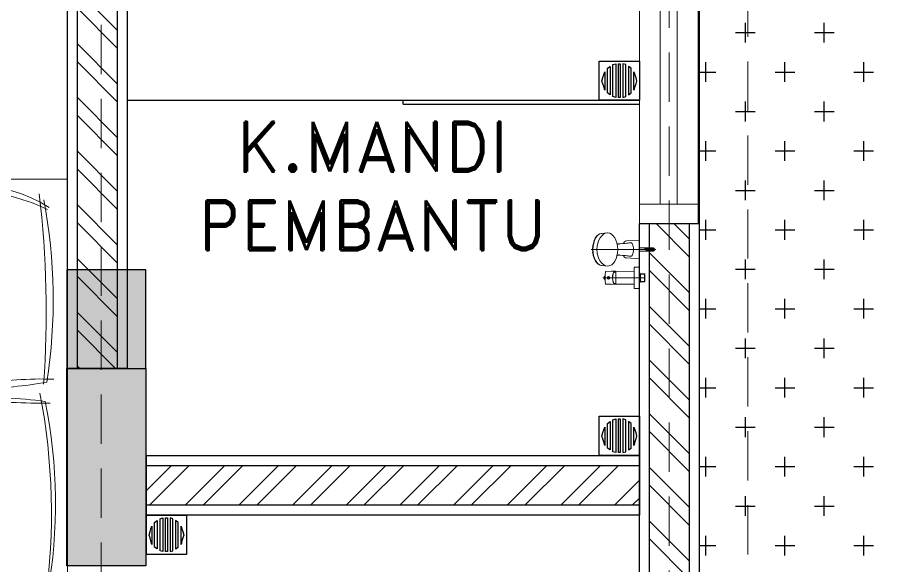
# Model space of a CAD drawing. Header units: millimetres. Extents: x 17 to 218440, y 21 to 53693.
# Drawn here: x 35279 to 37471, y 22549 to 23939 of the extents above; entities that cross this region are included whole.
import ezdxf
from ezdxf.enums import TextEntityAlignment as Align

# ---------------------------------------------------------------- set-up
doc = ezdxf.new("R2010")
doc.units = ezdxf.units.MM
doc.header["$MEASUREMENT"] = 0
for name, pattern in [('DASHED2', [0.375, 0.25, -0.125]), ('HIDDEN2', [0.1875, 0.125, -0.0625]), ('SLD-Solid', [0])]:
    doc.linetypes.add(name, pattern=pattern)
for name, color, linetype, lineweight in [('8', 8, 'Continuous', 5), ('AS', 8, 'HIDDEN2', 5), ('DOOR OPENING', 4, 'SLD-Solid', 5), ('FURNITURE', 25, 'Continuous', 5), ('HATCH', 8, 'Continuous', 5), ('LEGEND', 1, 'DASHED2', 50), ('LT-2$0$0SANITARY', 134, 'Continuous', 9), ('LT-2$0$A-SANITARY', 134, 'Continuous', 15)]:
    doc.layers.add(name, color=color, linetype=linetype, lineweight=lineweight)
for name, color, linetype in [('PDF_HID', 7, 'Continuous'), ('tampak', 7, 'Continuous'), ('WALL', 255, 'Continuous')]:
    doc.layers.add(name, color=color, linetype=linetype)
doc.styles.add('HAND', font='ROMAND.SHX', dxfattribs={"width": 0.8, "height": 250})

# ---------------------------------------------------------------- blocks, each defined once
blk = doc.blocks.new('*U142')
at = {"layer": 'HATCH'}
h = blk.add_hatch(dxfattribs=at)
h.set_pattern_fill('ANSI32', color=0, scale=10)
h.set_pattern_definition([(45, (-17137.66, -10567.46), (-67.3519, 67.3519), []), (45, (-17092.76, -10567.46), (-67.3519, 67.3519), [])])
h.paths.add_polyline_path([(-1666.1, 50), (-1666.1, -50), (-214.4, -50), (-214.4, 50)])
at = {"layer": 'WALL', "color": 0}
for points in [[(-1666.1, 75), (-214.4, 75), (-214.4, -75), (-1666.1, -75)], [(-1666.1, 50), (-214.4, 50), (-214.4, -50), (-1666.1, -50)]]:
    blk.add_lwpolyline(points, close=True, dxfattribs=at)
blk = doc.blocks.new('*U68')
at = {"layer": 'HATCH'}
h = blk.add_hatch(dxfattribs=at)
h.set_pattern_fill('ANSI32', color=0, scale=10)
h.set_pattern_definition([(45, (-18919.56, -10567.46), (-67.3519, 67.3519), []), (45, (-18874.66, -10567.46), (-67.3519, 67.3519), [])])
h.paths.add_polyline_path([(-2358.3, 50), (-2358.3, -50), (-1304.1, -50), (-1304.1, 50)])
at = {"layer": 'WALL', "color": 0}
for points in [[(-2358.3, 75), (-1304.1, 75), (-1304.1, -75), (-2358.3, -75)], [(-2358.3, 50), (-1304.1, 50), (-1304.1, -50), (-2358.3, -50)]]:
    blk.add_lwpolyline(points, close=True, dxfattribs=at)
blk = doc.blocks.new('*U15')
at = {"layer": 'HATCH'}
h = blk.add_hatch(dxfattribs=at)
h.set_pattern_fill('ANSI32', color=0, scale=10)
h.set_pattern_definition([(45, (2373.68, -10567.46), (-67.3519, 67.3519), []), (45, (2418.58, -10567.46), (-67.3519, 67.3519), [])])
h.paths.add_polyline_path([(9434.4, -50), (9434.4, 50), (8196.4, 50), (8196.4, -50)])
at = {"layer": 'WALL', "color": 0}
for points in [[(8196.4, 75), (9434.4, 75), (9434.4, -75), (8196.4, -75)], [(8196.4, 50), (9434.4, 50), (9434.4, -50), (8196.4, -50)]]:
    blk.add_lwpolyline(points, close=True, dxfattribs=at)
blk = doc.blocks.new('BED SINGLE')
at = {"layer": 'FURNITURE', "color": 8}
for q in [(161068.5, 3604.1), (161258.1, 3604.1)]:
    blk.add_line((161607.7, 2404.1), q, dxfattribs=at)
at = {"layer": 'FURNITURE'}
blk.add_lwpolyline([(162158.2, 2404.1), (162158.2, 3604.1), (160208.2, 3604.1, 0.414214), (160158.2, 3554.1), (160158.2, 2454.1, 0.414214), (160208.2, 2404.1)], format="xyb", close=True, dxfattribs=at)
for centre, radius, start, end in [((161899, 3198.3), 388.7, 57.51, 123.8336), ((161802.2, 3015.6), 538.3, 84.187, 134.4731), ((161592.6, 3497.6), 257.6, 321.9188, 13.6704), ((160647, 3270.5), 1471.8, 351.1312, 10.8283), ((161770.6, 3401.6), 333.8, 174.3187, 231.2722), ((161697.7, 3057), 323, 30.2878, 74.5982), ((161706.6, 3085.9), 208.2, 296.1579, 35.8329), ((161871.6, 3242.5), 107.5, 291.6793, 347.8243), ((161820.3, 2567.5), 624.8, 80.8023, 121.3458), ((162156, 3022.8), 661.1, 170.337, 206.9462), ((161913.1, 4061.8), 1035.5, 270.066, 280.4699), ((161899.1, 1497.8), 1505.1, 82.4467, 90.8464), ((160690.7, 2707.5), 1434.3, 350.0425, 11.3525), ((161749, 2761.9), 192.1, 345.6348, 68.5705), ((161765.7, 3208.8), 512.8, 243.4974, 290.6974), ((163167.1, 2742.4), 1468.9, 181.9492, 190.9649), ((161899, 2804.5), 388.7, 236.1664, 302.49)]:
    blk.add_arc(centre, radius, start, end, dxfattribs=at)
at = {"layer": 'FURNITURE', "color": 8}
for centre, radius, start, end in [((161891.8, 3089.4), 480.3, 63.8667, 110.3164), ((159282, 3236), 2817.3, 355.9699, 6.6854), ((161947.4, 2619.5), 933.6, 96.6966, 122.6196), ((161591.9, 3516.9), 248.9, 297.9999, 6.8459), ((161560.2, 3758.6), 659.5, 265.8503, 298.9544), ((161627.2, 3124.7), 248.4, 289.1658, 11.9587), ((162086.7, 2106.6), 945.5, 87.9553, 100.411), ((160358.2, 2681.6), 1755.6, 352.103, 10.8907), ((162115.9, 5897.9), 2912.9, 265.6688, 269.8937), ((150141.1, 1409.6), 11635.5, 5.06479, 6.30469), ((161891.8, 2913.5), 480.3, 249.6836, 296.1333)]:
    blk.add_arc(centre, radius, start, end, dxfattribs=at)
blk = doc.blocks.new('A$Cc80c1df7')
at = {"layer": '8', "transparency": 33554687}
for p, q in [((0, 600), (600, 600)), ((0, 600), (438.8, 600)), ((0, 600), (600, 600)), ((600, 600), (600, 0)), ((0, 580), (438.8, 580)), ((0, 580), (600, 580)), ((0, 580), (600, 0))]:
    blk.add_line(p, q, dxfattribs=at)
blk.add_lwpolyline([(600, 0), (0, 0), (0, 600), (600, 600)], close=True, dxfattribs=at)
blk = doc.blocks.new('TREGGG')
at = {"layer": '8', "transparency": 33554687, "xscale": 0.2323068605823824, "yscale": 0.2323068605823824, "zscale": 0.2323068605823824}
blk.add_blockref('BED SINGLE', (1796008.09, 60168.45), dxfattribs=at)
at = {"layer": 'LEGEND', "xscale": 0.2534259528393503, "yscale": 0.2534259528393503, "zscale": 0.2534259528393503}
for p in [(1833213.25, 60328.89), (1833365.31, 60328.89), (1833514.2, 60328.89)]:
    blk.add_blockref('A$Cc80c1df7', p, dxfattribs=at)
blk = doc.blocks.new('nnnn')
at = {"layer": 'PDF_HID', "lineweight": 25}
for points in [[(245405.4, -10673.7), (245507.1, -10673.7), (245507.1, -10773.1), (245405.4, -10773.1)], [(245426.2, -10754.6), (245426.2, -10692.2), (245433.1, -10687.6), (245433.1, -10759.3)], [(245447, -10680.6), (245447, -10766.2), (245440.1, -10763.9), (245440.1, -10682.9)], [(245456.2, -10766.2), (245453.9, -10766.2), (245453.9, -10680.6), (245456.2, -10680.6), (245458.6, -10680.6), (245458.6, -10766.2)], [(245465.5, -10680.6), (245465.5, -10766.2), (245472.4, -10763.9), (245472.4, -10682.9)], [(245486.3, -10754.6), (245486.3, -10692.2), (245479.4, -10687.6), (245479.4, -10759.3)], [(245419.2, -10747.7), (245416.9, -10738.4), (245414.6, -10731.5), (245412.3, -10724.6), (245414.6, -10715.3), (245416.9, -10708.4), (245419.2, -10701.4)], [(245493.2, -10701.4), (245495.6, -10708.4), (245497.9, -10715.3), (245500.2, -10724.6), (245497.9, -10731.5), (245495.6, -10738.4), (245493.2, -10747.7)]]:
    blk.add_lwpolyline(points, close=True, dxfattribs=at)
blk = doc.blocks.new('LT-2$0$shwr pbt')
at = {"layer": 'LT-2$0$0SANITARY'}
for p, q in [((11003.6, 9482.7), (11003.6, 9534.8)), ((11004.6, 9535.8), (11016.9, 9535.8)), ((11017.1, 9535.6), (11017.1, 9481.9)), ((10946, 9525.2), (10931.2, 9525)), ((10955.4, 9525.3), (10946, 9525.2)), ((10955.3, 9524), (10955.3, 9522.9)), ((10955.7, 9525.2), (10955.8, 9525.2)), ((10955.8, 9525.2), (10955.8, 9523)), ((10957.1, 9524.9), (10957.1, 9492.6)), ((11003.5, 9524.9), (10957.4, 9525.2)), ((11003.6, 9524.8), (11003.5, 9524.9)), ((11019.1, 9519.2), (11017.1, 9521.2)), ((11019.1, 9498.3), (11019.1, 9519.2)), ((11019.1, 9519.2), (11020.2, 9518.1)), ((11019.1, 9519.2), (11029.9, 9519.2)), ((11020.2, 9499.4), (11020.2, 9518.1)), ((11020.2, 9518.1), (11031.1, 9518.1)), ((11029.9, 9498.3), (11029.9, 9519.2)), ((11029.9, 9519.2), (11031.1, 9518.1)), ((11031.1, 9518.1), (11031.1, 9499.4)), ((11031.1, 9508.8), (10924.1, 9508.8)), ((10946, 9492.3), (10931.2, 9492.5)), ((10941.5, 9507.4), (10941.5, 9510.1)), ((10955.4, 9492.2), (10946, 9492.3)), ((10955.3, 9493.5), (10955.3, 9494.6)), ((10955.7, 9492.3), (10955.8, 9492.3)), ((10955.8, 9492.3), (10955.8, 9494.5)), ((11003.5, 9492.6), (10957.4, 9492.3)), ((11003.6, 9492.8), (11003.5, 9492.6)), ((11017.1, 9496.3), (11019.1, 9498.3)), ((11020.2, 9499.4), (11019.1, 9498.3)), ((11029.9, 9498.3), (11019.1, 9498.3)), ((11031.1, 9499.4), (11020.2, 9499.4)), ((11031.1, 9499.4), (11029.9, 9498.3)), ((10920.7, 9477.5), (10936.7, 9478.8)), ((11016.9, 9481.7), (11004.6, 9481.7)), ((10984, 9458.5), (11017.1, 9461)), ((11017.1, 9461), (11017.1, 9413)), ((11017.1, 9441), (11028.1, 9441)), ((11017.1, 9433), (11028.1, 9433)), ((11028.1, 9441), (11028.1, 9441)), ((11028.1, 9441), (11028.1, 9440.9)), ((11028.1, 9433), (11028.1, 9433)), ((11028.1, 9433), (11028.1, 9433)), ((11030.6, 9433.8), (11030.6, 9437)), ((11030.6, 9437), (11037.1, 9437)), ((11035.1, 9433.8), (11030.6, 9433.8)), ((11031.7, 9435.5), (11031.7, 9437)), ((11037.1, 9435.5), (11031.7, 9435.5)), ((11035.8, 9433.5), (11035.1, 9433.8)), ((11036.8, 9440.7), (11035.8, 9440.7)), ((11035.8, 9440.7), (11035.8, 9437)), ((11035.8, 9435.5), (11035.8, 9433.3)), ((11035.8, 9433.3), (11036.8, 9433.3)), ((11037.1, 9440.5), (11037.1, 9433.4)), ((11040.3, 9440.4), (11041.3, 9440.4)), ((11040.3, 9440.4), (11040.3, 9433.5)), ((11041.3, 9433.5), (11040.3, 9433.5)), ((11041.6, 9433.8), (11041.6, 9440.1)), ((11044.8, 9440.4), (11045.8, 9440.4)), ((11044.8, 9440.4), (11044.8, 9433.5)), ((11045.8, 9433.5), (11044.8, 9433.5)), ((11046.1, 9433.8), (11046.1, 9440.1)), ((11049.3, 9440.4), (11050.3, 9440.4)), ((11049.3, 9440.4), (11049.3, 9433.5)), ((11050.3, 9433.5), (11049.3, 9433.5)), ((11050.6, 9433.8), (11050.6, 9440.1)), ((11052.5, 9439.6), (11052.5, 9434.3)), ((11017.1, 9413), (10984, 9415.4)), ((11017.1, 9413), (11017.1, 9413)), ((10920.9, 9396.2), (10936.1, 9394.9))]:
    blk.add_line(p, q, dxfattribs=at)
for points in [[(11004.6, 9535.8), (11004, 9535.8), (11003.6, 9535.3), (11003.6, 9534.8)], [(11017.1, 9535.6), (11017.1, 9535.7), (11017, 9535.8), (11016.9, 9535.8)], [(10928.2, 9512.4), (10928, 9511.9), (10927.9, 9511.3), (10927.9, 9510.8)], [(10928.2, 9512.4), (10928.2, 9512.3), (10928.1, 9512.2), (10928.1, 9512.2)], [(10928.4, 9512.7), (10928.3, 9512.6), (10928.2, 9512.5), (10928.2, 9512.4)], [(10928.3, 9512.4), (10928.3, 9512.4), (10928.2, 9512.4), (10928.2, 9512.4)], [(10928.3, 9512.4), (10929, 9512.4), (10929.7, 9512.4), (10930.3, 9512.5)], [(10928.6, 9512.8), (10928.5, 9512.8), (10928.4, 9512.7), (10928.4, 9512.7)], [(10930.5, 9513), (10929.9, 9512.9), (10929.2, 9512.9), (10928.6, 9512.8)], [(10930.3, 9512.5), (10930.4, 9512.5), (10930.5, 9512.6), (10930.5, 9512.7)], [(10930.8, 9524.5), (10930.4, 9514), (10930.4, 9503.5), (10930.8, 9493)], [(10931.2, 9525), (10931, 9525), (10930.8, 9524.8), (10930.8, 9524.5)], [(10955.7, 9525.2), (10952, 9525.7), (10948.9, 9518.7), (10948.7, 9509.6)], [(10955.8, 9524.6), (10952.3, 9525), (10949.3, 9518.4), (10949.1, 9509.6)], [(10953.8, 9523.8), (10953.2, 9523.5), (10952.7, 9523.1), (10952.3, 9522.6)], [(10956.8, 9523), (10955.3, 9523), (10953.8, 9522.8), (10952.3, 9522.5)], [(10955.3, 9524), (10954.8, 9524), (10954.3, 9524), (10953.8, 9523.8)], [(10956.8, 9523), (10956.9, 9523), (10957.1, 9523.1), (10957.1, 9523.3)], [(10957.4, 9525.2), (10957.2, 9525.3), (10957.1, 9525.1), (10957.1, 9525)], [(10927.9, 9510.8), (10927.8, 9510.1), (10927.8, 9509.4), (10927.8, 9508.7)], [(10927.8, 9508.8), (10927.8, 9508.1), (10927.8, 9507.4), (10927.9, 9506.7)], [(10927.9, 9506.7), (10927.9, 9506.2), (10928, 9505.6), (10928.2, 9505.1)], [(10928.1, 9505.3), (10928.1, 9505.3), (10928.2, 9505.2), (10928.2, 9505.1)], [(10928.2, 9505.1), (10928.2, 9505.1), (10928.3, 9505.1), (10928.3, 9505.1)], [(10928.2, 9505.1), (10928.2, 9505), (10928.3, 9504.9), (10928.4, 9504.8)], [(10930.3, 9505), (10929.7, 9505.1), (10929, 9505.1), (10928.3, 9505.1)], [(10928.4, 9504.8), (10928.4, 9504.8), (10928.5, 9504.7), (10928.6, 9504.7)], [(10928.6, 9504.7), (10929.2, 9504.6), (10929.9, 9504.6), (10930.5, 9504.5)], [(10930.5, 9504.8), (10930.5, 9504.9), (10930.4, 9505), (10930.3, 9505)], [(10930.8, 9493), (10930.8, 9492.7), (10931, 9492.5), (10931.2, 9492.5)], [(10948.7, 9509.6), (10948.6, 9500.4), (10951.4, 9492.7), (10955.1, 9492.3)], [(10949.1, 9509.6), (10948.9, 9500.9), (10951.5, 9493.4), (10955.1, 9492.9)], [(10952.3, 9495), (10953.8, 9494.7), (10955.3, 9494.5), (10956.8, 9494.5)], [(10952.3, 9494.9), (10952.7, 9494.4), (10953.2, 9494), (10953.8, 9493.7)], [(10953.8, 9493.7), (10954.3, 9493.5), (10954.8, 9493.5), (10955.3, 9493.5)], [(10955.1, 9492.9), (10955.3, 9492.9), (10955.5, 9492.9), (10955.8, 9492.9)], [(10955.1, 9492.3), (10955.3, 9492.2), (10955.5, 9492.2), (10955.7, 9492.3)], [(10957.1, 9494.2), (10957.1, 9494.4), (10956.9, 9494.5), (10956.8, 9494.5)], [(10957.1, 9492.6), (10957.1, 9492.4), (10957.2, 9492.3), (10957.4, 9492.3)], [(10922, 9477.6), (10908.8, 9477.1), (10898.3, 9458.5), (10898.5, 9436)], [(10922, 9477.6), (10909.3, 9477.1), (10899.2, 9458.5), (10899.4, 9436)], [(10937.3, 9478.8), (10922, 9478.9), (10909.5, 9460.2), (10909.4, 9437)], [(10962, 9436.7), (10962.1, 9459.9), (10951.1, 9478.8), (10937.3, 9478.8)], [(11003.6, 9482.7), (11003.6, 9482.2), (11004, 9481.7), (11004.6, 9481.7)], [(11016.9, 9481.7), (11017, 9481.7), (11017.1, 9481.8), (11017.1, 9481.9)], [(10899.1, 9446), (10898.4, 9445.4), (10898.2, 9444.4), (10898.8, 9443.6)], [(10959.8, 9454.2), (10960.1, 9452.9), (10960.9, 9451.8), (10962, 9451.2)], [(10962, 9451.2), (10970.3, 9451.5), (10978.5, 9452.1), (10986.8, 9453)], [(10962, 9451.2), (10963.1, 9450.6), (10964.3, 9450.2), (10965.5, 9450.1)], [(10984, 9458.5), (10980.4, 9458.2), (10977.5, 9455.6), (10976.8, 9452.1)], [(10994.8, 9454.2), (10991.7, 9454.2), (10988.5, 9453.7), (10985.5, 9452.8)], [(10998.7, 9451.8), (10998, 9453.3), (10996.5, 9454.3), (10994.8, 9454.2)], [(10998.7, 9422.1), (11003, 9431.5), (11003, 9442.4), (10998.7, 9451.8)], [(10898.5, 9438.3), (10897.8, 9437.7), (10897.7, 9436.6), (10898.3, 9435.8)], [(10898.3, 9435.8), (10898.4, 9435.8), (10898.4, 9435.7), (10898.5, 9435.6)], [(10898.8, 9430.2), (10898.3, 9429.5), (10898.4, 9428.5), (10899, 9427.9)], [(10898.5, 9436), (10898.7, 9414.4), (10908.8, 9396.9), (10921.5, 9396.1)], [(10899.4, 9436), (10899.6, 9414.4), (10909.2, 9397), (10921.4, 9396.1)], [(10909.4, 9437), (10909.3, 9413.8), (10921.6, 9394.9), (10937, 9394.8)], [(10937, 9394.8), (10950.7, 9394.8), (10961.9, 9413.5), (10962, 9436.7)], [(10965.5, 9423.9), (10964.3, 9423.7), (10963.1, 9423.3), (10962, 9422.7)], [(11035.8, 9440.4), (11034.3, 9439.9), (11033.2, 9438.6), (11033.1, 9437)], [(11037.1, 9440.5), (11037, 9440.6), (11036.9, 9440.7), (11036.8, 9440.7)], [(11036.8, 9433.3), (11036.9, 9433.2), (11037, 9433.3), (11037.1, 9433.4)], [(11038.2, 9438.9), (11037.4, 9437.7), (11037.4, 9436.2), (11038.2, 9435.1)], [(11040.3, 9440.4), (11039.5, 9440.1), (11038.8, 9439.6), (11038.2, 9438.9)], [(11038.2, 9435.1), (11038.8, 9434.4), (11039.5, 9433.8), (11040.3, 9433.5)], [(11041.6, 9440.1), (11041.6, 9440.3), (11041.4, 9440.4), (11041.3, 9440.4)], [(11041.3, 9433.5), (11041.4, 9433.5), (11041.6, 9433.6), (11041.6, 9433.8)], [(11042.7, 9438.9), (11041.9, 9437.7), (11041.9, 9436.2), (11042.7, 9435.1)], [(11044.8, 9440.4), (11044, 9440.1), (11043.3, 9439.6), (11042.7, 9438.9)], [(11042.7, 9435.1), (11043.3, 9434.4), (11044, 9433.8), (11044.8, 9433.5)], [(11046.1, 9440.1), (11046.1, 9440.3), (11045.9, 9440.4), (11045.8, 9440.4)], [(11045.8, 9433.5), (11045.9, 9433.5), (11046.1, 9433.6), (11046.1, 9433.8)], [(11047.2, 9438.9), (11046.4, 9437.7), (11046.4, 9436.2), (11047.2, 9435.1)], [(11049.3, 9440.4), (11048.5, 9440.1), (11047.8, 9439.6), (11047.2, 9438.9)], [(11047.2, 9435.1), (11047.8, 9434.4), (11048.5, 9433.8), (11049.3, 9433.5)], [(11050.6, 9440.1), (11050.6, 9440.3), (11050.4, 9440.4), (11050.3, 9440.4)], [(11050.3, 9433.5), (11050.4, 9433.5), (11050.6, 9433.6), (11050.6, 9433.8)], [(11052.5, 9439.6), (11051, 9438.6), (11050.6, 9436.6), (11051.7, 9435.1)], [(11051.7, 9435.1), (11051.9, 9434.8), (11052.2, 9434.5), (11052.5, 9434.3)], [(10962, 9422.7), (10960.9, 9422.1), (10960.1, 9421), (10959.8, 9419.8)], [(10986.8, 9421), (10978.5, 9421.8), (10970.3, 9422.4), (10962, 9422.7)], [(10977, 9421.8), (10977.5, 9418.3), (10980.4, 9415.7), (10984, 9415.4)], [(10985.5, 9421.1), (10988.5, 9420.2), (10991.7, 9419.8), (10994.8, 9419.7)], [(10994.8, 9419.7), (10996.5, 9419.6), (10998, 9420.6), (10998.7, 9422.1)]]:
    blk.add_open_spline(points, degree=3, dxfattribs=at)
for points in [[(10942, 9508.8), (10942, 9510.5), (10940.6, 9512), (10938.8, 9512), (10937, 9512), (10935.5, 9510.5), (10935.5, 9508.8), (10935.5, 9507), (10937, 9505.5), (10938.8, 9505.5), (10940.6, 9505.5), (10942, 9507), (10942, 9508.8), (10942, 9508.8), (10942, 9508.8), (10942, 9508.8)], [(10941.8, 9508.8), (10941.8, 9510.4), (10940.4, 9511.8), (10938.8, 9511.8), (10937.1, 9511.8), (10935.8, 9510.4), (10935.8, 9508.8), (10935.8, 9507.1), (10937.1, 9505.8), (10938.8, 9505.8), (10940.4, 9505.8), (10941.8, 9507.1), (10941.8, 9508.8), (10941.8, 9508.8), (10941.8, 9508.8), (10941.8, 9508.8)], [(10941.3, 9508.8), (10941.3, 9510.1), (10940.2, 9511.3), (10938.8, 9511.3), (10937.4, 9511.3), (10936.3, 9510.1), (10936.3, 9508.8), (10936.3, 9507.4), (10937.4, 9506.2), (10938.8, 9506.2), (10940.2, 9506.2), (10941.3, 9507.4), (10941.3, 9508.8), (10941.3, 9508.8), (10941.3, 9508.8), (10941.3, 9508.8)]]:
    blk.add_open_spline(points, degree=3, knots=[0, 0, 0, 0, 1, 1, 1, 2, 2, 2, 3, 3, 3, 4, 4, 4, 5, 5, 5, 5], dxfattribs=at)
at = {"layer": 'LT-2$0$A-SANITARY'}
for p, q in [((11058.4, 9437), (10894.9, 9437)), ((11028.1, 9440.9), (11053.1, 9440.9)), ((11028.1, 9433), (11053.1, 9433)), ((11053.1, 9439.6), (11052.5, 9439.6)), ((11053.1, 9434.3), (11052.5, 9434.3)), ((11055.1, 9435), (11055.1, 9438.9)), ((11055.1, 9435), (11055.1, 9435))]:
    blk.add_line(p, q, dxfattribs=at)
for points in [[(11055.1, 9438.9), (11055.1, 9440), (11054.2, 9440.9), (11053.1, 9440.9)], [(11054.4, 9438.8), (11054.1, 9439.3), (11053.6, 9439.6), (11053.1, 9439.6)], [(11053.1, 9434.3), (11053.6, 9434.3), (11054.1, 9434.7), (11054.4, 9435.1)], [(11053.1, 9433), (11054.2, 9433), (11055.1, 9433.9), (11055.1, 9435)], [(11054.4, 9435.1), (11055, 9436.3), (11055, 9437.6), (11054.4, 9438.8)]]:
    blk.add_open_spline(points, degree=3, dxfattribs=at)
blk = doc.blocks.new('OUTDOOR')
at = {"layer": 'tampak', "transparency": 33554687}
h = blk.add_hatch(dxfattribs=at)
h.set_pattern_fill('CROSS', scale=400)
h.paths.add_polyline_path([(1833117.6, 62258.3), (1829017.6, 62258.3), (1829017.6, 55399.8), (1833117.6, 55399.8)])
blk.add_lwpolyline([(1829017.6, 62258.3), (1829017.6, 55248.3), (1827567.6, 55248.3), (1827567.6, 44386.9), (1833117.6, 44386.9)])
blk = doc.blocks.new('KOLOM')
at = {"layer": 'tampak', "transparency": 33554687}
h = blk.add_hatch(color=5, dxfattribs=at)
h.dxf.hatch_style = 1
h.paths.add_polyline_path([(1768833.5, 62259.8), (1768757.8, 62259.8), (1768757.8, 62108.4), (1768833.5, 62108.3)])
h.paths.add_polyline_path([(1768833.5, 62108.3), (1768757.8, 62108.4), (1768757.8, 62009.8), (1768833.5, 62009.8)])
h.paths.add_polyline_path([(1769507.8, 62259.8), (1769259.3, 62259.8), (1769257.8, 62259.8), (1769257.8, 62009.8), (1769507.8, 62009.8)])
h.paths.add_polyline_path([(1771734.3, 62108.3), (1771484.3, 62108.3), (1771484.3, 62058.3), (1771734.3, 62058.3)])
h.paths.add_polyline_path([(1771734.3, 62258.3), (1771484.3, 62258.3), (1771484.3, 62234.5), (1771734.3, 62234.5)])
h.paths.add_polyline_path([(1771734.3, 62234.5), (1771484.3, 62234.5), (1771484.3, 62133.6), (1771734.3, 62133.6)])
h.paths.add_polyline_path([(1772484.3, 62258.3), (1772234.3, 62258.3), (1772234.3, 62058.3), (1772484.3, 62058.3)])
h.paths.add_polyline_path([(1774744.3, 62258.3), (1774494.3, 62258.3), (1774494.3, 62058.3), (1774744.3, 62058.3)])
h.paths.add_polyline_path([(1776770.7, 62258.3), (1776522.2, 62258.3), (1776522.2, 62108.3), (1776520.7, 62108.3), (1776520.7, 61658.3), (1776770.7, 61658.3)])
h.paths.add_polyline_path([(1776770.7, 59416.9), (1776520.7, 59416.9), (1776520.7, 58816.9), (1776770.7, 58816.9)])
h.paths.add_polyline_path([(1776770.7, 58203.2), (1776520.7, 58203.2), (1776520.7, 57603.2), (1776770.7, 57603.2)])
h.paths.add_polyline_path([(1776770.7, 55848.3), (1776520.7, 55848.3), (1776520.7, 55248.3), (1776770.7, 55248.3)])
h.paths.add_polyline_path([(1775119.3, 60259.8), (1774919.3, 60259.8), (1774919.3, 60009.8), (1775119.3, 60009.8)])
h.paths.add_polyline_path([(1775070.7, 58416.9), (1774870.7, 58416.9), (1774870.7, 58166.9), (1775070.7, 58166.9)])
h.paths.add_polyline_path([(1772082.1, 60259.8), (1771882.1, 60259.8), (1771882.1, 60009.8), (1772082.1, 60009.8)])
h.paths.add_polyline_path([(1771559.3, 57866.9), (1771309.3, 57866.9), (1771309.3, 57666.9), (1771559.3, 57666.9)])
h.paths.add_polyline_path([(1768909.3, 60259.8), (1768732.1, 60259.8), (1768732.1, 60009.8), (1768909.3, 60009.8)])
h.paths.add_polyline_path([(1767157.8, 60259.8), (1767004.9, 60259.8), (1767004.9, 60009.8), (1767157.8, 60009.8)])
h.paths.add_polyline_path([(1767156.4, 55849.1), (1767004.9, 55849.1), (1767004.9, 55599.1), (1767156.4, 55599.1)])
h.paths.add_polyline_path([(1771969.3, 53294.5), (1771894.3, 53294.5), (1771894.3, 52694.8), (1772244.3, 52694.8), (1772244.3, 53294.5), (1772169.3, 53294.5), (1772169.3, 52794.8), (1771969.3, 52794.8)])
h.paths.add_polyline_path([(1775078.3, 52794.8), (1774878.3, 52794.8), (1774878.3, 52544.8), (1775078.3, 52544.8)])
h.paths.add_polyline_path([(1767157.8, 53544.8), (1767004.9, 53544.8), (1767004.9, 53294.8), (1767157.8, 53294.8)])
h.paths.add_polyline_path([(1767156.4, 50006.9), (1767004.9, 50006.9), (1767004.9, 49756.9), (1767156.4, 49756.9)])
h.paths.add_polyline_path([(1772120.7, 50006.9), (1771970.7, 50006.9), (1771970.7, 49756.9), (1772120.7, 49756.9)])
h.paths.add_polyline_path([(1775070.7, 50006.9), (1774920.7, 50006.9), (1774920.7, 49756.9), (1775070.7, 49756.9)])
h = blk.add_hatch(color=256, dxfattribs=at)
h.dxf.hatch_style = 1
h.paths.add_polyline_path([(1775119.3, 60009.8), (1774919.3, 60009.8), (1774919.3, 59509.8), (1775119.3, 59509.8)])
for points in [[(1774919.3, 60009.8), (1775119.3, 60009.8), (1775119.3, 60259.8), (1774919.3, 60259.8), (1774919.3, 60009.8)], [(1775119.3, 59509.8), (1774919.3, 59509.8), (1774919.3, 60009.8), (1775119.3, 60009.8), (1775119.3, 59509.8)]]:
    blk.add_lwpolyline(points)
blk = doc.blocks.new('bv')
at = {"layer": 'DOOR OPENING', "linetype": 'Continuous', "ltscale": 10, "transparency": 33554687}
for p, q in [((197.4968, 194.6966), (197.4968, 195.3966)), ((197.4968, 195.3966), (197.6468, 195.3966)), ((197.6468, 195.3966), (197.6468, 194.6966)), ((197.4968, 195.3466), (197.6468, 195.3466)), ((197.5503, 195.3466), (197.5503, 194.7466)), ((197.5933, 195.3466), (197.5933, 194.7466)), ((197.6468, 194.7466), (197.4968, 194.7466)), ((197.6468, 194.6966), (197.4968, 194.6966))]:
    blk.add_line(p, q, dxfattribs=at)
blk = doc.blocks.new('dffg433')
at = {"xscale": 991.6139631805951, "yscale": 991.6139631805951, "zscale": 991.6139631805951, "rotation": 89.9999999999863}
blk.add_blockref('bv', (2013252.2, -133195.7), dxfattribs=at)
blk = doc.blocks.new('GRID')
at = {"layer": 'AS', "ltscale": 1000}
for p, q in [((1824646.7, 42943.3), (1824646.7, 63784.8)), ((1826087.3, 43060.3), (1826087.3, 63784.8)), ((1826286.6, 42100.4), (1826286.6, 63784.8))]:
    blk.add_line(p, q, dxfattribs=at)

msp = doc.modelspace()

# ---------------------------------------------------------------- linework, layer by layer
msp.add_line((36257.7, 23718.5), (36257.7, 23728.5))
for points in [[(35557.7, 23728.5), (36856.3, 23728.5)], [(36257.7, 23718.5), (36856.3, 23718.5)]]:
    msp.add_lwpolyline(points)

# ---------------------------------------------------------------- block references
for name, p in [('GRID', (-1789155.3, -36960.8)), ('KOLOM', (-1739514.5, -36960.8)), ('OUTDOOR', (-1792009.8, -36960.8)), ('nnnn', (-208650.9, 34501.7)), ('nnnn', (-208650.9, 33601.7)), ('nnnn', (-209799.1, 33350.8))]:
    msp.add_blockref(name, p)
at = {"xscale": 1.009725849341427, "yscale": 1.009725849341427, "zscale": 1.009725849341427}
for name, p, rotation in [('*U68', (35482, 21732.2), 270), ('*U142', (36932, 21733.7), 270), ('*U15', (45132.4, 22752.8), 180)]:
    msp.add_blockref(name, p, dxfattribs=dict(at, rotation=rotation))
at = {"rotation": 270}
msp.add_blockref('dffg433', (-25788.6, 1843604.3), dxfattribs=at)
at = {"xscale": 3.945930242303777, "yscale": 3.945930242303777, "zscale": 3.945930242303777}
msp.add_blockref('TREGGG', (-7200161.4, -217196.1), dxfattribs=at)
at = {"xscale": -1, "rotation": 180}
msp.add_blockref('LT-2$0$shwr pbt', (25839.2, 32787.3), dxfattribs=at)

# ---------------------------------------------------------------- texts
at = {"color": 4, "style": 'HAND'}
for tag, p in [('K.MANDI', (36179.6, 23610.7)), ('PEMBANTU', (36179.6, 23411.9))]:
    msp.add_attdef(tag, text='%%UDENAH LANTAI DASAR', height=125.937, rotation=0, dxfattribs=at).set_placement(p, align=Align.MIDDLE)

doc.saveas('drawing.dxf')
